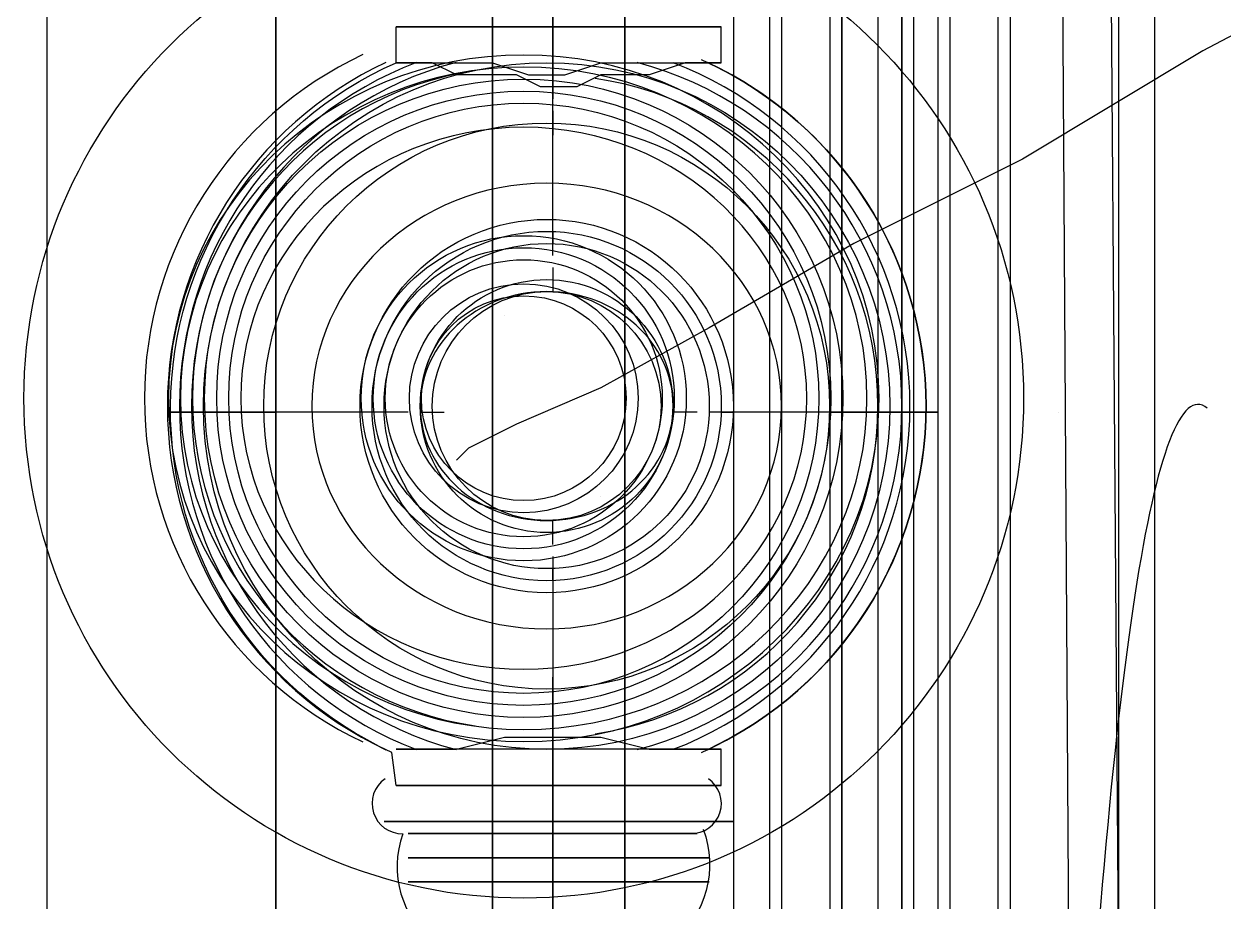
# Model space of a CAD drawing. Header units: millimetres. Extents: x -5841 to 140562, y 1006 to 102310.
# Drawn here: x 97110.8 to 97216.3, y 16380.6 to 16457.7 of the extents above; entities that cross this region are included whole.
import ezdxf

# ---------------------------------------------------------------- set-up
doc = ezdxf.new("R2010")
doc.units = ezdxf.units.MM
doc.header["$LTSCALE"] = 10
for name, color, linetype, true_color in [('PDF18_1-Base-01', 7, 'Continuous', 0xddc16e), ('PDF18_1-Cab_Back-01', 7, 'Continuous', 0xddc16e), ('PDF18_1-Cab_IComp-01', 7, 'Continuous', 0xddc16e)]:
    doc.layers.add(name, color=color, linetype=linetype, true_color=true_color)
doc.layers.add('PDF18_1-EeAa_3D-01', color=7, linetype='Continuous')
doc.layers.add('PDF18_1-Electrical_App-01', color=7, linetype='Continuous')

msp = doc.modelspace()

# ---------------------------------------------------------------- linework, layer by layer
at = {"layer": 'PDF18_1-Base-01', "lineweight": 25}
msp.add_lwpolyline([(97636.71746, 16016.18365), (97636.71746, 16877.64517), (97152.01306, 16877.64517), (97152.01306, 16016.18365)], close=True, dxfattribs=at)
at = {"layer": 'PDF18_1-Cab_Back-01', "lineweight": 25}
for points in [[(97152.01306, 16877.64517), (97152.01306, 16016.18365), (97132.96355, 16016.18365), (97132.96355, 16877.64517), (97132.96355, 16016.18365), (97152.01306, 16016.18365), (97132.96355, 16016.18365), (97152.01306, 16016.18365), (97152.01306, 16877.64517)], [(97152.01306, 16877.64517), (97152.01306, 16016.18365), (97132.96355, 16016.18365), (97132.96355, 16877.64517), (97132.96355, 16016.18365), (97152.01306, 16016.18365), (97152.01306, 16877.64517)], [(97132.96355, 16877.64517), (97132.96355, 16016.18365), (97152.01306, 16016.18365), (97132.96355, 16016.18365), (97132.96355, 16877.64517), (97132.96355, 16016.18365)]]:
    msp.add_lwpolyline(points, dxfattribs=at)
at = {"layer": 'PDF18_1-Cab_IComp-01', "lineweight": 25}
for points in [[(97152.01306, 16877.64517), (97636.71746, 16877.64517), (97636.71746, 16016.18365), (97152.01306, 16016.18365)], [(97152.01306, 16016.18365), (97636.71746, 16016.18365), (97636.71746, 16877.64517), (97152.01306, 16877.64517), (97152.01306, 16016.18365), (97636.71746, 16016.18365)], [(97152.01306, 16877.64517), (97152.01306, 16016.18365), (97152.01306, 16877.64517), (97636.71746, 16877.64517), (97636.71746, 16016.18365), (97152.01306, 16016.18365)], [(97152.01306, 16016.18365), (97636.71746, 16016.18365), (97636.71746, 16877.64517), (97152.01306, 16877.64517), (97152.01306, 16016.18365), (97636.71746, 16016.18365)]]:
    msp.add_lwpolyline(points, close=True, dxfattribs=at)
msp.add_lwpolyline([(97152.01306, 16877.64517), (97152.01306, 16016.18365), (97152.01306, 16877.64517)], dxfattribs=at)
at = {"layer": 'PDF18_1-EeAa_3D-01', "lineweight": 25}
for points in [[(97163.65444, 16729.48225), (97163.65444, 16164.34656)], [(97593.32689, 16537.92877), (97173.17919, 16537.92877), (97173.17919, 16164.34656), (97593.32689, 16164.34656)], [(97185.87887, 16178.10455), (97187.99549, 16178.10455), (97187.99549, 16525.22909), (97185.87887, 16525.22909)], [(97201.75347, 16516.76264), (97202.81178, 16349.55021), (97201.75347, 16185.51269), (97192.22871, 16179.16285), (97192.22871, 16524.17078)], [(97182.70395, 16179.16285), (97182.70395, 16523.11248), (97181.64565, 16523.11248), (97181.64565, 16179.16285)], [(97196.46194, 16183.39608), (97196.46194, 16518.87925), (97189.05379, 16518.87925), (97187.99549, 16518.87925), (97182.70395, 16523.11248), (97182.70395, 16179.16285), (97187.99549, 16183.39608), (97189.05379, 16183.39608)], [(97189.05379, 16183.39608), (97189.05379, 16518.87925), (97187.99549, 16518.87925), (97187.99549, 16183.39608)], [(97207.045, 16191.86253), (97207.045, 16510.4128), (97197.52024, 16517.82094), (97197.52024, 16184.45439)], [(97157.3046, 16461.7307), (97157.3046, 16460.67239), (97157.3046, 16459.61409), (97157.3046, 16457.49747), (97157.3046, 16459.61409), (97157.3046, 16460.67239)], [(97172.12089, 16457.49747), (97170.00427, 16457.49747), (97164.71274, 16457.49747), (97157.3046, 16457.49747), (97149.89645, 16457.49747), (97145.66322, 16457.49747), (97143.54661, 16457.49747), (97145.66322, 16457.49747), (97149.89645, 16457.49747), (97157.3046, 16457.49747), (97164.71274, 16457.49747), (97170.00427, 16457.49747)], [(97129.78863, 16423.63166), (97131.90524, 16423.63166), (97132.96355, 16423.63166), (97131.90524, 16423.63166), (97125.5554, 16423.63166), (97123.43879, 16423.63166), (97125.5554, 16423.63166)], [(97157.3046, 16386.59093), (97157.3046, 16388.70755), (97157.3046, 16390.82416), (97157.3046, 16393.99908), (97157.3046, 16396.11569), (97157.3046, 16397.174), (97157.3046, 16399.29061), (97157.3046, 16400.34892), (97157.3046, 16398.23231), (97157.3046, 16395.05739), (97157.3046, 16390.82416), (97157.3046, 16388.70755)], [(97172.12089, 16390.82416), (97170.00427, 16390.82416), (97164.71274, 16390.82416), (97157.3046, 16390.82416), (97149.89645, 16390.82416), (97145.66322, 16390.82416), (97143.54661, 16390.82416), (97145.66322, 16390.82416), (97149.89645, 16390.82416), (97157.3046, 16390.82416), (97164.71274, 16390.82416), (97170.00427, 16390.82416)], [(97142.4883, 16387.64924), (97144.60492, 16387.64924), (97149.89645, 16387.64924), (97157.3046, 16387.64924), (97164.71274, 16387.64924), (97171.06258, 16387.64924), (97173.17919, 16387.64924), (97171.06258, 16387.64924), (97164.71274, 16387.64924), (97157.3046, 16387.64924), (97149.89645, 16387.64924), (97144.60492, 16387.64924)], [(97170.00427, 16386.59093), (97168.94597, 16386.59093), (97163.65444, 16386.59093), (97157.3046, 16386.59093), (97150.95476, 16386.59093), (97146.72153, 16386.59093), (97144.60492, 16386.59093), (97146.72153, 16386.59093), (97150.95476, 16386.59093), (97157.3046, 16386.59093), (97163.65444, 16386.59093), (97168.94597, 16386.59093)], [(97144.60492, 16386.59093), (97146.72153, 16386.59093), (97150.95476, 16386.59093), (97157.3046, 16386.59093), (97163.65444, 16386.59093), (97168.94597, 16386.59093), (97170.00427, 16386.59093), (97168.94597, 16386.59093), (97163.65444, 16386.59093), (97157.3046, 16386.59093), (97150.95476, 16386.59093), (97146.72153, 16386.59093)], [(97157.3046, 16377.06618), (97157.3046, 16381.2994), (97157.3046, 16386.59093), (97157.3046, 16381.2994)], [(97144.60492, 16384.47432), (97145.66322, 16384.47432), (97150.95476, 16384.47432), (97157.3046, 16384.47432), (97164.71274, 16384.47432), (97168.94597, 16384.47432), (97171.06258, 16384.47432), (97168.94597, 16384.47432), (97164.71274, 16384.47432), (97157.3046, 16384.47432), (97150.95476, 16384.47432), (97145.66322, 16384.47432)], [(97144.60492, 16382.35771), (97145.66322, 16382.35771), (97150.95476, 16382.35771), (97157.3046, 16382.35771), (97164.71274, 16382.35771), (97168.94597, 16382.35771), (97171.06258, 16382.35771), (97168.94597, 16382.35771), (97164.71274, 16382.35771), (97157.3046, 16382.35771), (97150.95476, 16382.35771), (97145.66322, 16382.35771)]]:
    msp.add_lwpolyline(points, close=True, dxfattribs=at)
for points in [[(97580.62721, 16534.75385), (97185.87887, 16534.75385), (97184.82057, 16534.75385), (97183.76226, 16534.75385), (97182.70395, 16534.75385), (97181.64565, 16535.81216), (97179.52903, 16535.81216), (97177.41242, 16536.87046), (97175.29581, 16537.92877), (97173.17919, 16537.92877), (97174.2375, 16535.81216), (97175.29581, 16534.75385), (97175.29581, 16532.63724), (97176.35411, 16531.57893), (97177.41242, 16530.52062), (97177.41242, 16529.46232), (97177.41242, 16528.40401), (97177.41242, 16174.92963), (97177.41242, 16173.87132)], [(97176.35411, 16531.57893), (97176.35411, 16171.75471)], [(97177.41242, 16528.40401), (97181.64565, 16525.22909), (97181.64565, 16178.10455), (97177.41242, 16174.92963)], [(97182.70395, 16525.22909), (97182.70395, 16178.10455)], [(97197.52024, 16179.16285), (97191.1704, 16178.10455), (97191.1704, 16524.17078), (97197.52024, 16524.17078)], [(97187.99549, 16518.87925), (97187.99549, 16183.39608)], [(97197.52024, 16518.87925), (97197.52024, 16184.45439)], [(97205.9867, 16514.64603), (97207.045, 16369.65803)], [(97210.21992, 16191.86253), (97210.21992, 16510.4128)], [(97232.44436, 16464.90562), (97214.45315, 16455.38086), (97198.57855, 16445.8561), (97183.76226, 16438.44795), (97171.06258, 16431.03981), (97161.53782, 16425.74828), (97154.12968, 16422.57336), (97149.89645, 16420.45674), (97148.83814, 16419.39844)], [(97157.3046, 16450.08933), (97157.3046, 16447.97271), (97157.3046, 16449.03102), (97157.3046, 16451.14763), (97157.3046, 16452.20594), (97157.3046, 16457.49747), (97157.3046, 16453.26425), (97157.3046, 16451.14763)], [(97157.3046, 16457.49747), (97157.3046, 16457.49747)], [(97172.12089, 16454.32255), (97172.12089, 16457.49747)], [(97146.72153, 16454.32255), (97143.54661, 16454.32255), (97144.60492, 16454.32255), (97147.77984, 16454.32255)], [(97143.54661, 16454.32255), (97143.54661, 16454.32255)], [(97143.54661, 16454.32255), (97143.54661, 16454.32255)], [(97143.54661, 16454.32255), (97143.54661, 16454.32255)], [(97143.54661, 16454.32255), (97143.54661, 16454.32255)], [(97146.72153, 16454.32255), (97146.72153, 16454.32255)], [(97147.77984, 16454.32255), (97147.77984, 16454.32255)], [(97157.3046, 16437.38965), (97157.3046, 16438.44795), (97157.3046, 16439.50626), (97157.3046, 16438.44795), (97157.3046, 16442.68118), (97157.3046, 16449.03102), (97157.3046, 16452.20594), (97157.3046, 16454.32255)], [(97167.88766, 16454.32255), (97167.88766, 16454.32255)], [(97168.94597, 16454.32255), (97168.94597, 16454.32255)], [(97172.12089, 16454.32255), (97172.12089, 16454.32255)], [(97172.12089, 16454.32255), (97172.12089, 16454.32255)], [(97172.12089, 16454.32255), (97172.12089, 16454.32255)], [(97172.12089, 16454.32255), (97172.12089, 16454.32255)], [(97157.3046, 16450.08933), (97157.3046, 16450.08933)], [(97157.3046, 16447.97271), (97157.3046, 16447.97271)], [(97128.73032, 16441.62287), (97128.73032, 16441.62287)], [(97185.87887, 16441.62287), (97185.87887, 16441.62287)], [(97157.3046, 16437.38965), (97157.3046, 16437.38965)], [(97157.3046, 16437.38965), (97157.3046, 16437.38965)], [(97157.3046, 16436.33134), (97157.3046, 16434.21473)], [(97153.07137, 16432.09812), (97153.07137, 16432.09812)], [(97165.77105, 16428.9232), (97165.77105, 16428.9232)], [(97165.77105, 16428.9232), (97165.77105, 16428.9232)], [(97112.85572, 16423.63166), (97112.85572, 16423.63166)], [(97123.43879, 16423.63166), (97123.43879, 16423.63166)], [(97130.84693, 16423.63166), (97129.78863, 16423.63166), (97127.67201, 16423.63166), (97126.61371, 16423.63166)], [(97131.90524, 16423.63166), (97131.90524, 16423.63166)], [(97144.60492, 16423.63166), (97143.54661, 16423.63166), (97142.4883, 16423.63166), (97139.31338, 16423.63166), (97131.90524, 16423.63166)], [(97131.90524, 16423.63166), (97131.90524, 16423.63166)], [(97132.96355, 16423.63166), (97132.96355, 16423.63166)], [(97143.54661, 16423.63166), (97143.54661, 16423.63166)], [(97145.66322, 16423.63166), (97147.77984, 16423.63166)], [(97170.00427, 16423.63166), (97167.88766, 16423.63166)], [(97184.82057, 16423.63166), (97190.1121, 16423.63166), (97191.1704, 16423.63166), (97189.05379, 16423.63166), (97182.70395, 16423.63166), (97176.35411, 16423.63166), (97172.12089, 16423.63166), (97173.17919, 16423.63166), (97172.12089, 16423.63166), (97171.06258, 16423.63166)], [(97171.06258, 16423.63166), (97171.06258, 16423.63166)], [(97171.06258, 16423.63166), (97171.06258, 16423.63166)], [(97183.76226, 16423.63166), (97181.64565, 16423.63166), (97182.70395, 16423.63166), (97184.82057, 16423.63166), (97185.87887, 16423.63166), (97187.99549, 16423.63166)], [(97181.64565, 16423.63166), (97181.64565, 16423.63166)], [(97183.76226, 16423.63166), (97183.76226, 16423.63166)], [(97191.1704, 16423.63166), (97191.1704, 16423.63166)], [(97201.75347, 16423.63166), (97201.75347, 16423.63166)], [(97148.83814, 16419.39844), (97148.83814, 16419.39844)], [(97148.83814, 16419.39844), (97148.83814, 16419.39844)], [(97161.53782, 16416.22352), (97161.53782, 16416.22352)], [(97157.3046, 16411.99029), (97157.3046, 16414.1069)], [(97157.3046, 16414.1069), (97157.3046, 16414.1069)], [(97157.3046, 16411.99029), (97157.3046, 16411.99029)], [(97157.3046, 16410.93198), (97157.3046, 16408.81537), (97157.3046, 16409.87368), (97157.3046, 16408.81537), (97157.3046, 16405.64045), (97157.3046, 16398.23231)], [(97157.3046, 16410.93198), (97157.3046, 16410.93198)], [(97157.3046, 16410.93198), (97157.3046, 16410.93198)], [(97157.3046, 16410.93198), (97157.3046, 16410.93198)], [(97157.3046, 16410.93198), (97157.3046, 16410.93198)], [(97157.3046, 16409.87368), (97157.3046, 16409.87368)], [(97128.73032, 16405.64045), (97128.73032, 16405.64045)], [(97185.87887, 16405.64045), (97185.87887, 16405.64045)], [(97157.3046, 16400.34892), (97157.3046, 16400.34892)], [(97157.3046, 16400.34892), (97157.3046, 16400.34892)], [(97157.3046, 16400.34892), (97157.3046, 16400.34892)], [(97157.3046, 16400.34892), (97157.3046, 16400.34892)], [(97157.3046, 16398.23231), (97157.3046, 16398.23231)], [(97157.3046, 16398.23231), (97157.3046, 16398.23231)], [(97157.3046, 16398.23231), (97157.3046, 16398.23231)], [(97157.3046, 16397.174), (97157.3046, 16397.174)], [(97157.3046, 16393.99908), (97157.3046, 16397.174)], [(97157.3046, 16397.174), (97157.3046, 16397.174)], [(97157.3046, 16396.11569), (97157.3046, 16396.11569)], [(97157.3046, 16396.11569), (97157.3046, 16396.11569)], [(97168.94597, 16393.99908), (97172.12089, 16393.99908), (97171.06258, 16393.99908), (97167.88766, 16393.99908), (97163.65444, 16393.99908), (97160.47952, 16393.99908), (97158.3629, 16393.99908), (97157.3046, 16393.99908), (97156.24629, 16393.99908), (97153.07137, 16393.99908), (97148.83814, 16393.99908), (97147.77984, 16393.99908), (97143.54661, 16393.99908), (97146.72153, 16393.99908)], [(97143.54661, 16393.99908), (97143.54661, 16393.99908)], [(97143.54661, 16393.99908), (97143.54661, 16393.99908)], [(97143.54661, 16393.99908), (97143.54661, 16393.99908)], [(97146.72153, 16393.99908), (97146.72153, 16393.99908)], [(97147.77984, 16393.99908), (97147.77984, 16393.99908)], [(97157.3046, 16393.99908), (97157.3046, 16393.99908)], [(97167.88766, 16393.99908), (97167.88766, 16393.99908)], [(97168.94597, 16393.99908), (97168.94597, 16393.99908)], [(97172.12089, 16393.99908), (97172.12089, 16393.99908)], [(97172.12089, 16393.99908), (97172.12089, 16393.99908)], [(97172.12089, 16390.82416), (97172.12089, 16393.99908)], [(97172.12089, 16393.99908), (97172.12089, 16393.99908)], [(97172.12089, 16393.99908), (97172.12089, 16393.99908)], [(97157.3046, 16390.82416), (97157.3046, 16390.82416)], [(97157.3046, 16386.59093), (97157.3046, 16386.59093)]]:
    msp.add_lwpolyline(points, dxfattribs=at)
for points in [[(97143.54661, 16390.82416), (97143.17042, 16393.73092, -0.648390176), (97143.54661, 16454.32255), (97143.54661, 16457.49747)], [(97147.77984, 16393.99908), (97144.60492, 16393.99908), (97143.54661, 16393.99908), (97146.72153, 16393.99908), (97148.83814, 16393.99908), (97153.07137, 16395.05739), (97156.24629, 16395.05739), (97157.3046, 16395.05739), (97158.3629, 16395.05739), (97159.42121, 16395.05739), (97161.53782, 16395.05739), (97165.77105, 16393.99908), (97168.94597, 16393.99908), (97172.12089, 16393.99908), (97167.88766, 16393.99908, 0.690015316), (97167.88766, 16454.32255), (97171.06258, 16454.32255), (97172.12089, 16454.32255), (97168.94597, 16454.32255), (97165.77105, 16453.26425), (97161.53782, 16453.26425), (97159.42121, 16452.20594), (97158.3629, 16452.20594), (97157.3046, 16452.20594), (97156.24629, 16452.20594), (97154.12968, 16453.26425), (97148.83814, 16453.26425), (97146.72153, 16454.32255), (97143.54661, 16454.32255), (97147.77984, 16454.32255), (97152.01306, 16454.32255), (97155.18798, 16453.26425), (97156.24629, 16453.26425), (97157.3046, 16453.26425), (97158.3629, 16453.26425), (97161.53782, 16454.32255), (97165.77105, 16454.32255), (97167.88766, 16454.32255), (97172.12089, 16454.32255), (97168.94597, 16454.32255)], [(97142.57098, 16391.41326, 0.741086475), (97144.12022, 16386.58297, 0.320093801), (97146.91169, 16376.93079)], [(97170.53343, 16386.98367, -0.320093719), (97167.88766, 16377.06618), (97164.71274, 16376.00787), (97167.88766, 16373.89126), (97167.88766, 16370.71634)]]:
    msp.add_lwpolyline(points, format="xyb", dxfattribs=at)
msp.add_lwpolyline([(97170.90549, 16393.96601, 0.636102314), (97170.90549, 16454.35444, -0.636102314)], format="xyb", close=True, dxfattribs=at)
for centre, radius in [((97154.76057, 16424.84607), 43.91972), ((97154.76057, 16424.84607), 43.91972), ((97156.7766, 16424.15965), 30.1629), ((97154.76057, 16424.84607), 28.04512), ((97154.76057, 16424.84607), 28.04512), ((97154.76057, 16424.84608), 26.98682), ((97154.76057, 16424.84608), 26.98682), ((97154.76057, 16424.84608), 26.98682), ((97154.76057, 16424.84607), 25.92851), ((97154.76057, 16424.84607), 25.92851), ((97154.76057, 16424.84607), 25.92851), ((97156.77436, 16424.1619), 24.86912), ((97156.77659, 16424.15967), 16.40489), ((97154.76056, 16424.84608), 14.28714), ((97156.77587, 16424.16039), 15.34587), ((97154.76057, 16424.84608), 13.22883), ((97154.76057, 16424.84608), 13.22883), ((97154.76057, 16424.84608), 13.22883), ((97156.7745, 16424.16176), 14.28619), ((97154.76056, 16424.84608), 12.17053), ((97154.76058, 16424.84607), 10.05391), ((97156.77434, 16424.16192), 11.11111), ((97154.76057, 16424.84608), 8.99561), ((97154.76057, 16424.84608), 8.99561), ((97156.77561, 16424.16065), 10.05408)]:
    msp.add_circle(centre, radius, dxfattribs=at)
for centre, radius, start, end in [((97154.76054, 16424.84609), 33.33663, 115.0762675, 244.9237325), ((97156.77587, 16424.16141), 33.33708, 115.0789343, 244.9210645), ((97156.77594, 16424.16045), 32.27885, 110.7874599, 249.2125401), ((97156.77409, 16424.16175), 31.21869, 104.7735595, 255.2264405), ((97154.76056, 16424.84608), 29.10342, 98.4210025, 261.5789975), ((97156.77679, 16424.15988), 31.21869, 284.7735589, 75.2264411), ((97156.77915, 16424.15899), 33.33295, 294.082042, 65.917958), ((97156.77557, 16424.16111), 29.1033, 278.4209758, 81.5790256), ((97169.47384, 16389.24091), 2.65028, 269.133934, 55.3005502)]:
    msp.add_arc(centre, radius, start, end, dxfattribs=at)
for points in [[(97154.76057, 16455.00781), (97137.51822, 16455.00781), (97123.54053, 16441.50395), (97123.54053, 16424.84608)], [(97185.98061, 16424.84608), (97185.98061, 16441.50395), (97172.00292, 16455.00781), (97154.76057, 16455.00781)], [(97154.76057, 16453.94951), (97138.1027, 16453.94951), (97124.59883, 16440.91946), (97124.59883, 16424.84608)], [(97184.92231, 16424.84608), (97184.92231, 16440.91946), (97171.41844, 16453.94951), (97154.76057, 16453.94951)], [(97154.76057, 16448.65798), (97141.02514, 16448.65798), (97129.89037, 16437.99703), (97129.89037, 16424.84608)], [(97154.76057, 16448.65798), (97141.02514, 16448.65798), (97129.89037, 16437.99703), (97129.89037, 16424.84608)], [(97154.76057, 16448.65798), (97141.02514, 16448.65798), (97129.89037, 16437.99703), (97129.89037, 16424.84608)], [(97179.63077, 16424.84608), (97179.63077, 16437.99703), (97168.496, 16448.65798), (97154.76057, 16448.65798)], [(97179.63077, 16424.84608), (97179.63077, 16437.99703), (97168.496, 16448.65798), (97154.76057, 16448.65798)], [(97179.63077, 16424.84608), (97179.63077, 16437.99703), (97168.496, 16448.65798), (97154.76057, 16448.65798)], [(97156.77544, 16443.73949), (97145.37798, 16443.73949), (97136.13847, 16434.97332), (97136.13847, 16424.16082)], [(97177.41242, 16424.16082), (97177.41242, 16434.97332), (97168.17291, 16443.73949), (97156.77544, 16443.73949)], [(97156.77544, 16434.21473), (97150.63644, 16434.21473), (97145.66322, 16429.71382), (97145.66322, 16424.16082)], [(97167.88766, 16424.16082), (97167.88766, 16429.71382), (97162.91445, 16434.21473), (97156.77544, 16434.21473)], [(97214.81895, 16423.98283), (97210.28829, 16427.60707), (97206.15723, 16400.87085), (97203.52049, 16350.8593)], [(97123.54053, 16424.84608), (97123.54053, 16408.18821), (97137.51822, 16394.68434), (97154.76057, 16394.68434)], [(97124.59883, 16424.84608), (97124.59883, 16408.7727), (97138.1027, 16395.74265), (97154.76057, 16395.74265)], [(97129.89037, 16424.84608), (97129.89037, 16411.69513), (97141.02514, 16401.03418), (97154.76057, 16401.03418)], [(97129.89037, 16424.84608), (97129.89037, 16411.69513), (97141.02514, 16401.03418), (97154.76057, 16401.03418)], [(97129.89037, 16424.84608), (97129.89037, 16411.69513), (97141.02514, 16401.03418), (97154.76057, 16401.03418)], [(97136.13847, 16424.16082), (97136.13847, 16413.34831), (97145.37798, 16404.58215), (97156.77544, 16404.58215)], [(97145.66322, 16424.16082), (97145.66322, 16418.60781), (97150.63644, 16414.1069), (97156.77544, 16414.1069)], [(97154.76057, 16394.68434), (97172.00292, 16394.68434), (97185.98061, 16408.18821), (97185.98061, 16424.84608)], [(97154.76057, 16401.03418), (97168.496, 16401.03418), (97179.63077, 16411.69513), (97179.63077, 16424.84608)], [(97154.76057, 16401.03418), (97168.496, 16401.03418), (97179.63077, 16411.69513), (97179.63077, 16424.84608)], [(97154.76057, 16401.03418), (97168.496, 16401.03418), (97179.63077, 16411.69513), (97179.63077, 16424.84608)], [(97154.76057, 16395.74265), (97171.41844, 16395.74265), (97184.92231, 16408.7727), (97184.92231, 16424.84608)], [(97156.77544, 16404.58215), (97168.17291, 16404.58215), (97177.41242, 16413.34831), (97177.41242, 16424.16082)], [(97156.77544, 16414.1069), (97162.91445, 16414.1069), (97167.88766, 16418.60781), (97167.88766, 16424.16082)]]:
    msp.add_open_spline(points, degree=3, dxfattribs=at)
at = {"layer": 'PDF18_1-Electrical_App-01', "lineweight": 25}
for points in [[(97602.85165, 16156.93842), (97602.85165, 16736.8904), (97163.65444, 16736.8904), (97163.65444, 16156.93842)], [(97367.9076, 16349.55021), (97367.9076, 16544.27861), (97112.85572, 16544.27861), (97112.85572, 16349.55021)]]:
    msp.add_lwpolyline(points, close=True, dxfattribs=at)

doc.saveas('drawing.dxf')
